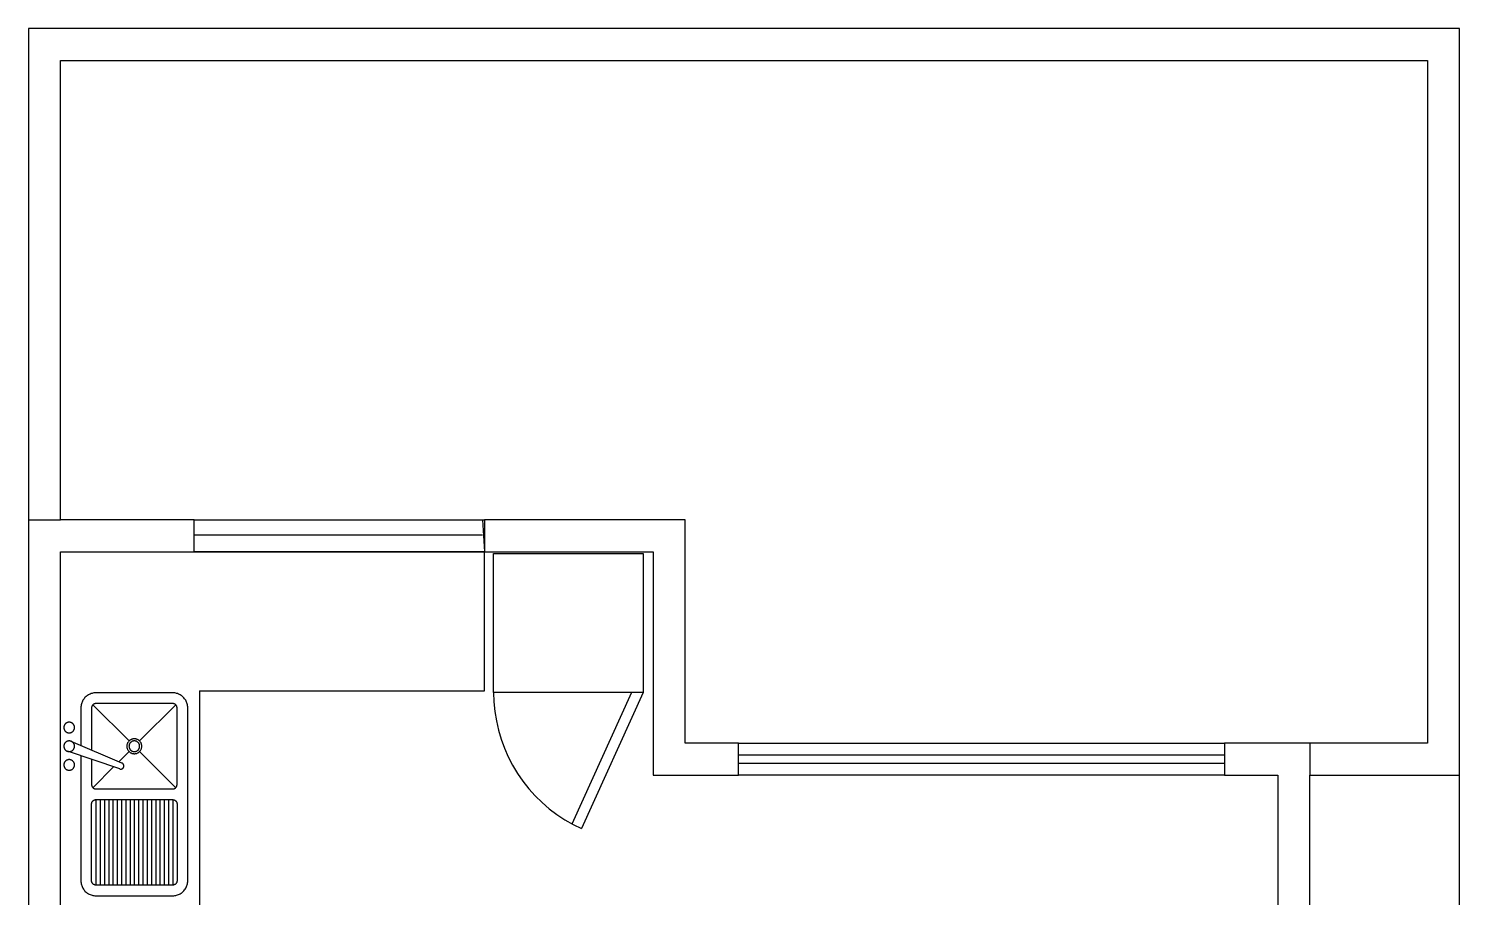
# Model space of a CAD drawing. Header units: metres. Extents: x -3.9 to 2.8, y -6.7 to 8.3.
# Drawn here: x -3.94 to 2.76, y 4.24 to 8.3 of the extents above; entities that cross this region are included whole.
import ezdxf

# ---------------------------------------------------------------- set-up
doc = ezdxf.new("R2010")
doc.units = ezdxf.units.M
doc.linetypes.add('DASHED', pattern=[19.05, 12.7, -6.35])
doc.layers.add('SectionCutEdges', color=7, linetype='Continuous')

msp = doc.modelspace()

# ---------------------------------------------------------------- linework, layer by layer
for p, q in [((2.7649, 4.8092), (2.7649, 8.3042)), ((-3.7851, 6.0042), (-3.7851, 8.1542)), ((-3.7851, 8.1542), (2.6149, 8.1542)), ((-3.9351, 6.0042), (-3.9351, -0.8718)), ((-3.1601, 6.0042), (-1.8101, 6.0042)), ((-1.8101, 6.0042), (-1.8001, 6.0042)), ((-1.8101, 6.0042), (-1.8001, 5.8542)), ((-3.1601, 5.9342), (-1.8101, 5.9342)), ((-3.7851, 5.8542), (-3.1601, 5.8542)), ((-3.7851, 5.8542), (-1.8001, 5.8542)), ((-1.8001, 5.8542), (-3.1601, 5.8542)), ((-1.8001, 5.2042), (-1.8001, 5.8542)), ((-1.8001, 5.8542), (-1.0101, 5.8542)), ((-1.7576, 5.1965), (-1.7576, 5.8465)), ((-1.7576, 5.8465), (-1.0576, 5.8465)), ((-1.0576, 5.8465), (-1.0576, 5.1965)), ((-1.0101, 5.8542), (-1.0101, 4.8092)), ((-3.6807, 5.1592), (-3.6829, 5.1551)), ((-3.6783, 5.1631), (-3.6807, 5.1592)), ((-3.6756, 5.1668), (-3.6783, 5.1631)), ((-3.6727, 5.1703), (-3.6756, 5.1668)), ((-3.6696, 5.1737), (-3.6727, 5.1703)), ((-3.6662, 5.1768), (-3.6696, 5.1737)), ((-3.6627, 5.1797), (-3.6662, 5.1768)), ((-3.659, 5.1824), (-3.6627, 5.1797)), ((-3.6551, 5.1848), (-3.659, 5.1824)), ((-3.651, 5.1869), (-3.6551, 5.1848)), ((-3.6469, 5.1888), (-3.651, 5.1869)), ((-3.6426, 5.1904), (-3.6469, 5.1888)), ((-3.6382, 5.1918), (-3.6426, 5.1904)), ((-3.6337, 5.1928), (-3.6382, 5.1918)), ((-3.6292, 5.1936), (-3.6337, 5.1928)), ((-3.6247, 5.194), (-3.6292, 5.1936)), ((-3.6201, 5.1942), (-3.6247, 5.194)), ((-3.2601, 5.1942), (-3.6201, 5.1942)), ((-3.2555, 5.194), (-3.2601, 5.1942)), ((-3.2509, 5.1936), (-3.2555, 5.194)), ((-3.2464, 5.1928), (-3.2509, 5.1936)), ((-3.242, 5.1918), (-3.2464, 5.1928)), ((-3.2376, 5.1904), (-3.242, 5.1918)), ((-3.2333, 5.1888), (-3.2376, 5.1904)), ((-3.2291, 5.1869), (-3.2333, 5.1888)), ((-3.2251, 5.1848), (-3.2291, 5.1869)), ((-3.2212, 5.1824), (-3.2251, 5.1848)), ((-3.2175, 5.1797), (-3.2212, 5.1824)), ((-3.2139, 5.1768), (-3.2175, 5.1797)), ((-3.2106, 5.1737), (-3.2139, 5.1768)), ((-3.2075, 5.1703), (-3.2106, 5.1737)), ((-3.2045, 5.1668), (-3.2075, 5.1703)), ((-3.2019, 5.1631), (-3.2045, 5.1668)), ((-3.1995, 5.1592), (-3.2019, 5.1631)), ((-3.1973, 5.1551), (-3.1995, 5.1592)), ((-3.1351, 5.2042), (-1.8001, 5.2042)), ((-3.1351, 5.2042), (-3.1351, 3.6542)), ((-1.0576, 5.1965), (-1.7576, 5.1965)), ((-1.7576, 5.1965), (-1.7562, 5.1519)), ((-1.1125, 5.1965), (-1.3912, 4.5791)), ((-1.0576, 5.1965), (-1.3456, 4.5585)), ((-3.6899, 5.1287), (-3.6901, 5.1242)), ((-3.6901, 5.1242), (-3.6901, 4.9499)), ((-3.6895, 5.1333), (-3.6899, 5.1287)), ((-3.6887, 5.1378), (-3.6895, 5.1333)), ((-3.6877, 5.1423), (-3.6887, 5.1378)), ((-3.6864, 5.1467), (-3.6877, 5.1423)), ((-3.6848, 5.151), (-3.6864, 5.1467)), ((-3.6829, 5.1551), (-3.6848, 5.151)), ((-3.64, 5.1255), (-3.6401, 5.1242)), ((-3.6401, 5.1242), (-3.6401, 4.9285)), ((-3.6399, 5.1268), (-3.64, 5.1255)), ((-3.6397, 5.1281), (-3.6399, 5.1268)), ((-3.6394, 5.1293), (-3.6397, 5.1281)), ((-3.639, 5.1306), (-3.6394, 5.1293)), ((-3.6386, 5.1318), (-3.639, 5.1306)), ((-3.638, 5.133), (-3.6386, 5.1318)), ((-3.6374, 5.1342), (-3.638, 5.133)), ((-3.6367, 5.1353), (-3.6374, 5.1342)), ((-3.6359, 5.1363), (-3.6367, 5.1353)), ((-3.6351, 5.1374), (-3.6359, 5.1363)), ((-3.6342, 5.1383), (-3.6351, 5.1374)), ((-3.6333, 5.1392), (-3.6342, 5.1383)), ((-3.6342, 5.1383), (-3.4648, 4.9689)), ((-3.6323, 5.14), (-3.6333, 5.1392)), ((-3.6312, 5.1408), (-3.6323, 5.14)), ((-3.6301, 5.1415), (-3.6312, 5.1408)), ((-3.6289, 5.1421), (-3.6301, 5.1415)), ((-3.6277, 5.1426), (-3.6289, 5.1421)), ((-3.6265, 5.1431), (-3.6277, 5.1426)), ((-3.6253, 5.1435), (-3.6265, 5.1431)), ((-3.624, 5.1438), (-3.6253, 5.1435)), ((-3.6227, 5.144), (-3.624, 5.1438)), ((-3.6214, 5.1441), (-3.6227, 5.144)), ((-3.6201, 5.1442), (-3.6214, 5.1441)), ((-3.2601, 5.1442), (-3.6201, 5.1442)), ((-3.2459, 5.1383), (-3.4153, 4.9689)), ((-3.2588, 5.1441), (-3.2601, 5.1442)), ((-3.2575, 5.144), (-3.2588, 5.1441)), ((-3.2562, 5.1438), (-3.2575, 5.144)), ((-3.2549, 5.1435), (-3.2562, 5.1438)), ((-3.2537, 5.1431), (-3.2549, 5.1435)), ((-3.2524, 5.1426), (-3.2537, 5.1431)), ((-3.2512, 5.1421), (-3.2524, 5.1426)), ((-3.2501, 5.1415), (-3.2512, 5.1421)), ((-3.249, 5.1408), (-3.2501, 5.1415)), ((-3.2479, 5.14), (-3.249, 5.1408)), ((-3.2469, 5.1392), (-3.2479, 5.14)), ((-3.2459, 5.1383), (-3.2469, 5.1392)), ((-3.245, 5.1374), (-3.2459, 5.1383)), ((-3.2442, 5.1363), (-3.245, 5.1374)), ((-3.2435, 5.1353), (-3.2442, 5.1363)), ((-3.2428, 5.1342), (-3.2435, 5.1353)), ((-3.2421, 5.133), (-3.2428, 5.1342)), ((-3.2416, 5.1318), (-3.2421, 5.133)), ((-3.2411, 5.1306), (-3.2416, 5.1318)), ((-3.2408, 5.1293), (-3.2411, 5.1306)), ((-3.2405, 5.1281), (-3.2408, 5.1293)), ((-3.2403, 5.1268), (-3.2405, 5.1281)), ((-3.2401, 5.1255), (-3.2403, 5.1268)), ((-3.2401, 5.1242), (-3.2401, 5.1255)), ((-3.2401, 4.7642), (-3.2401, 5.1242)), ((-3.1954, 5.151), (-3.1973, 5.1551)), ((-3.1938, 5.1467), (-3.1954, 5.151)), ((-3.1925, 5.1423), (-3.1938, 5.1467)), ((-3.1914, 5.1378), (-3.1925, 5.1423)), ((-3.1907, 5.1333), (-3.1914, 5.1378)), ((-3.1902, 5.1287), (-3.1907, 5.1333)), ((-3.1901, 5.1242), (-3.1902, 5.1287)), ((-3.1901, 4.3142), (-3.1901, 5.1242)), ((-1.7562, 5.1519), (-1.7519, 5.1075)), ((-1.7519, 5.1075), (-1.7448, 5.0635)), ((-3.77, 5.0333), (-3.7701, 5.0317)), ((-3.7701, 5.0317), (-3.77, 5.03)), ((-3.7699, 5.0349), (-3.77, 5.0333)), ((-3.77, 5.03), (-3.7699, 5.0284)), ((-3.7696, 5.0365), (-3.7699, 5.0349)), ((-3.7699, 5.0284), (-3.7696, 5.0268)), ((-3.7692, 5.0381), (-3.7696, 5.0365)), ((-3.7696, 5.0268), (-3.7692, 5.0252)), ((-3.7688, 5.0397), (-3.7692, 5.0381)), ((-3.7692, 5.0252), (-3.7688, 5.0236)), ((-3.7682, 5.0412), (-3.7688, 5.0397)), ((-3.7675, 5.0427), (-3.7682, 5.0412)), ((-3.7667, 5.0442), (-3.7675, 5.0427)), ((-3.7659, 5.0456), (-3.7667, 5.0442)), ((-3.7649, 5.0469), (-3.7659, 5.0456)), ((-3.7639, 5.0481), (-3.7649, 5.0469)), ((-3.7628, 5.0493), (-3.7639, 5.0481)), ((-3.7616, 5.0505), (-3.7628, 5.0493)), ((-3.7603, 5.0515), (-3.7616, 5.0505)), ((-3.759, 5.0525), (-3.7603, 5.0515)), ((-3.7576, 5.0533), (-3.759, 5.0525)), ((-3.7561, 5.0541), (-3.7576, 5.0533)), ((-3.7546, 5.0548), (-3.7561, 5.0541)), ((-3.7531, 5.0553), (-3.7546, 5.0548)), ((-3.7516, 5.0558), (-3.7531, 5.0553)), ((-3.75, 5.0562), (-3.7516, 5.0558)), ((-3.7483, 5.0564), (-3.75, 5.0562)), ((-3.7467, 5.0566), (-3.7483, 5.0564)), ((-3.7451, 5.0567), (-3.7467, 5.0566)), ((-3.7434, 5.0566), (-3.7451, 5.0567)), ((-3.7418, 5.0564), (-3.7434, 5.0566)), ((-3.7402, 5.0562), (-3.7418, 5.0564)), ((-3.7386, 5.0558), (-3.7402, 5.0562)), ((-3.737, 5.0553), (-3.7386, 5.0558)), ((-3.7355, 5.0548), (-3.737, 5.0553)), ((-3.734, 5.0541), (-3.7355, 5.0548)), ((-3.7326, 5.0533), (-3.734, 5.0541)), ((-3.7312, 5.0525), (-3.7326, 5.0533)), ((-3.7299, 5.0515), (-3.7312, 5.0525)), ((-3.7286, 5.0505), (-3.7299, 5.0515)), ((-3.7274, 5.0493), (-3.7286, 5.0505)), ((-3.7263, 5.0481), (-3.7274, 5.0493)), ((-3.7252, 5.0469), (-3.7263, 5.0481)), ((-3.7243, 5.0456), (-3.7252, 5.0469)), ((-3.7234, 5.0442), (-3.7243, 5.0456)), ((-3.7227, 5.0427), (-3.7234, 5.0442)), ((-3.722, 5.0412), (-3.7227, 5.0427)), ((-3.7214, 5.0397), (-3.722, 5.0412)), ((-3.7209, 5.0381), (-3.7214, 5.0397)), ((-3.7214, 5.0236), (-3.7209, 5.0252)), ((-3.7206, 5.0365), (-3.7209, 5.0381)), ((-3.7209, 5.0252), (-3.7206, 5.0268)), ((-3.7203, 5.0349), (-3.7206, 5.0365)), ((-3.7206, 5.0268), (-3.7203, 5.0284)), ((-3.7201, 5.0333), (-3.7203, 5.0349)), ((-3.7203, 5.0284), (-3.7201, 5.03)), ((-3.7201, 5.0317), (-3.7201, 5.0333)), ((-3.7201, 5.03), (-3.7201, 5.0317)), ((-1.7448, 5.0635), (-1.735, 5.02)), ((-3.7688, 5.0236), (-3.7682, 5.0221)), ((-3.7682, 5.0221), (-3.7675, 5.0206)), ((-3.7675, 5.0206), (-3.7667, 5.0192)), ((-3.7667, 5.0192), (-3.7659, 5.0178)), ((-3.7659, 4.9581), (-3.7667, 4.9567)), ((-3.7659, 5.0178), (-3.7649, 5.0164)), ((-3.7649, 4.9594), (-3.7659, 4.9581)), ((-3.7649, 5.0164), (-3.7639, 5.0152)), ((-3.7639, 4.9606), (-3.7649, 4.9594)), ((-3.7639, 5.0152), (-3.7628, 5.014)), ((-3.7628, 4.9618), (-3.7639, 4.9606)), ((-3.7628, 5.014), (-3.7616, 5.0129)), ((-3.7616, 4.963), (-3.7628, 4.9618)), ((-3.7616, 5.0129), (-3.7603, 5.0118)), ((-3.7603, 4.964), (-3.7616, 4.963)), ((-3.7603, 5.0118), (-3.759, 5.0109)), ((-3.759, 4.965), (-3.7603, 4.964)), ((-3.759, 5.0109), (-3.7576, 5.01)), ((-3.7576, 4.9658), (-3.759, 4.965)), ((-3.7576, 5.01), (-3.7561, 5.0092)), ((-3.7561, 4.9666), (-3.7576, 4.9658)), ((-3.7561, 5.0092), (-3.7546, 5.0086)), ((-3.7546, 4.9673), (-3.7561, 4.9666)), ((-3.7546, 5.0086), (-3.7531, 5.008)), ((-3.7531, 4.9678), (-3.7546, 4.9673)), ((-3.7531, 5.008), (-3.7516, 5.0075)), ((-3.7516, 4.9683), (-3.7531, 4.9678)), ((-3.7516, 5.0075), (-3.75, 5.0071)), ((-3.75, 4.9687), (-3.7516, 4.9683)), ((-3.75, 5.0071), (-3.7483, 5.0069)), ((-3.7483, 4.9689), (-3.75, 4.9687)), ((-3.7483, 5.0069), (-3.7467, 5.0067)), ((-3.7467, 4.9691), (-3.7483, 4.9689)), ((-3.7467, 5.0067), (-3.7451, 5.0067)), ((-3.7451, 4.9692), (-3.7467, 4.9691)), ((-3.7451, 5.0067), (-3.7434, 5.0067)), ((-3.7434, 4.9691), (-3.7451, 4.9692)), ((-3.7434, 5.0067), (-3.7418, 5.0069)), ((-3.7418, 4.9689), (-3.7434, 4.9691)), ((-3.7418, 5.0069), (-3.7402, 5.0071)), ((-3.7402, 4.9687), (-3.7418, 4.9689)), ((-3.7402, 5.0071), (-3.7386, 5.0075)), ((-3.7386, 4.9683), (-3.7402, 4.9687)), ((-3.7386, 5.0075), (-3.737, 5.008)), ((-3.737, 4.9678), (-3.7386, 4.9683)), ((-3.737, 5.008), (-3.7355, 5.0086)), ((-3.7355, 4.9673), (-3.737, 4.9678)), ((-3.7355, 5.0086), (-3.734, 5.0092)), ((-3.734, 4.9666), (-3.7355, 4.9673)), ((-3.4978, 4.8653), (-3.7352, 4.9671)), ((-3.734, 5.0092), (-3.7326, 5.01)), ((-3.7326, 4.9658), (-3.734, 4.9666)), ((-3.7326, 5.01), (-3.7312, 5.0109)), ((-3.7312, 4.965), (-3.7326, 4.9658)), ((-3.7312, 5.0109), (-3.7299, 5.0118)), ((-3.7299, 4.964), (-3.7312, 4.965)), ((-3.7299, 5.0118), (-3.7286, 5.0129)), ((-3.7286, 4.963), (-3.7299, 4.964)), ((-3.7286, 5.0129), (-3.7274, 5.014)), ((-3.7274, 4.9618), (-3.7286, 4.963)), ((-3.7274, 5.014), (-3.7263, 5.0152)), ((-3.7263, 4.9606), (-3.7274, 4.9618)), ((-3.7263, 5.0152), (-3.7252, 5.0164)), ((-3.7252, 4.9594), (-3.7263, 4.9606)), ((-3.7252, 5.0164), (-3.7243, 5.0178)), ((-3.7243, 4.9581), (-3.7252, 4.9594)), ((-3.7243, 5.0178), (-3.7234, 5.0192)), ((-3.7234, 4.9567), (-3.7243, 4.9581)), ((-3.7234, 5.0192), (-3.7227, 5.0206)), ((-3.7227, 5.0206), (-3.722, 5.0221)), ((-3.722, 5.0221), (-3.7214, 5.0236)), ((-3.4715, 4.9596), (-3.4724, 4.9576)), ((-3.4704, 4.9617), (-3.4715, 4.9596)), ((-3.4692, 4.9636), (-3.4704, 4.9617)), ((-3.4678, 4.9655), (-3.4692, 4.9636)), ((-3.4664, 4.9672), (-3.4678, 4.9655)), ((-3.4648, 4.9689), (-3.4664, 4.9672)), ((-3.4632, 4.9705), (-3.4648, 4.9689)), ((-3.4614, 4.9719), (-3.4632, 4.9705)), ((-3.4609, 4.9581), (-3.4617, 4.9567)), ((-3.4595, 4.9733), (-3.4614, 4.9719)), ((-3.4599, 4.9594), (-3.4609, 4.9581)), ((-3.4589, 4.9606), (-3.4599, 4.9594)), ((-3.4576, 4.9745), (-3.4595, 4.9733)), ((-3.4578, 4.9618), (-3.4589, 4.9606)), ((-3.4566, 4.963), (-3.4578, 4.9618)), ((-3.4556, 4.9756), (-3.4576, 4.9745)), ((-3.4553, 4.964), (-3.4566, 4.963)), ((-3.4535, 4.9765), (-3.4556, 4.9756)), ((-3.454, 4.965), (-3.4553, 4.964)), ((-3.4526, 4.9658), (-3.454, 4.965)), ((-3.4513, 4.9773), (-3.4535, 4.9765)), ((-3.4511, 4.9666), (-3.4526, 4.9658)), ((-3.4491, 4.978), (-3.4513, 4.9773)), ((-3.4496, 4.9673), (-3.4511, 4.9666)), ((-3.4481, 4.9678), (-3.4496, 4.9673)), ((-3.4469, 4.9785), (-3.4491, 4.978)), ((-3.4466, 4.9683), (-3.4481, 4.9678)), ((-3.4447, 4.9789), (-3.4469, 4.9785)), ((-3.445, 4.9687), (-3.4466, 4.9683)), ((-3.4433, 4.9689), (-3.445, 4.9687)), ((-3.4424, 4.9791), (-3.4447, 4.9789)), ((-3.4417, 4.9691), (-3.4433, 4.9689)), ((-3.4401, 4.9792), (-3.4424, 4.9791)), ((-3.4401, 4.9692), (-3.4417, 4.9691)), ((-3.4378, 4.9791), (-3.4401, 4.9792)), ((-3.4384, 4.9691), (-3.4401, 4.9692)), ((-3.4368, 4.9689), (-3.4384, 4.9691)), ((-3.4355, 4.9789), (-3.4378, 4.9791)), ((-3.4352, 4.9687), (-3.4368, 4.9689)), ((-3.4333, 4.9785), (-3.4355, 4.9789)), ((-3.4336, 4.9683), (-3.4352, 4.9687)), ((-3.432, 4.9678), (-3.4336, 4.9683)), ((-3.431, 4.978), (-3.4333, 4.9785)), ((-3.4305, 4.9673), (-3.432, 4.9678)), ((-3.4288, 4.9773), (-3.431, 4.978)), ((-3.429, 4.9666), (-3.4305, 4.9673)), ((-3.4276, 4.9658), (-3.429, 4.9666)), ((-3.4267, 4.9765), (-3.4288, 4.9773)), ((-3.4262, 4.965), (-3.4276, 4.9658)), ((-3.4246, 4.9756), (-3.4267, 4.9765)), ((-3.4249, 4.964), (-3.4262, 4.965)), ((-3.4236, 4.963), (-3.4249, 4.964)), ((-3.4226, 4.9745), (-3.4246, 4.9756)), ((-3.4224, 4.9618), (-3.4236, 4.963)), ((-3.4206, 4.9733), (-3.4226, 4.9745)), ((-3.4213, 4.9606), (-3.4224, 4.9618)), ((-3.4202, 4.9594), (-3.4213, 4.9606)), ((-3.4188, 4.9719), (-3.4206, 4.9733)), ((-3.4193, 4.9581), (-3.4202, 4.9594)), ((-3.4184, 4.9567), (-3.4193, 4.9581)), ((-3.417, 4.9705), (-3.4188, 4.9719)), ((-3.4153, 4.9689), (-3.417, 4.9705)), ((-3.4138, 4.9672), (-3.4153, 4.9689)), ((-3.4123, 4.9655), (-3.4138, 4.9672)), ((-3.411, 4.9636), (-3.4123, 4.9655)), ((-3.4098, 4.9617), (-3.411, 4.9636)), ((-3.4087, 4.9596), (-3.4098, 4.9617)), ((-3.4077, 4.9576), (-3.4087, 4.9596)), ((-1.735, 5.02), (-1.7224, 4.9772)), ((-1.7224, 4.9772), (-1.7071, 4.9354)), ((-0.6101, 4.9592), (1.6649, 4.9592)), ((1.6649, 4.9592), (1.6649, 4.8092)), ((2.6149, 4.9592), (2.0649, 4.9592)), ((-3.77, 4.9458), (-3.7701, 4.9442)), ((-3.7701, 4.9442), (-3.77, 4.9425)), ((-3.7699, 4.9474), (-3.77, 4.9458)), ((-3.77, 4.9425), (-3.7699, 4.9409)), ((-3.7696, 4.949), (-3.7699, 4.9474)), ((-3.7699, 4.9409), (-3.7696, 4.9393)), ((-3.7692, 4.9506), (-3.7696, 4.949)), ((-3.7696, 4.9393), (-3.7692, 4.9377)), ((-3.7688, 4.9522), (-3.7692, 4.9506)), ((-3.7692, 4.9377), (-3.7688, 4.9361)), ((-3.7682, 4.9537), (-3.7688, 4.9522)), ((-3.7688, 4.9361), (-3.7682, 4.9346)), ((-3.7675, 4.9552), (-3.7682, 4.9537)), ((-3.7682, 4.9346), (-3.7675, 4.9331)), ((-3.7667, 4.9567), (-3.7675, 4.9552)), ((-3.7675, 4.9331), (-3.7667, 4.9317)), ((-3.7667, 4.9317), (-3.7659, 4.9303)), ((-3.7659, 4.9303), (-3.7649, 4.9289)), ((-3.7649, 4.9289), (-3.7639, 4.9277)), ((-3.7639, 4.9277), (-3.7628, 4.9265)), ((-3.7628, 4.9265), (-3.7616, 4.9254)), ((-3.7616, 4.9254), (-3.7603, 4.9243)), ((-3.7603, 4.9243), (-3.759, 4.9234)), ((-3.759, 4.9234), (-3.7576, 4.9225)), ((-3.7576, 4.9225), (-3.7561, 4.9217)), ((-3.7561, 4.9217), (-3.7546, 4.9211)), ((-3.7546, 4.9211), (-3.7531, 4.9205)), ((-3.5083, 4.8379), (-3.7531, 4.9205)), ((-3.7531, 4.9205), (-3.7516, 4.92)), ((-3.7516, 4.92), (-3.75, 4.9196)), ((-3.75, 4.9196), (-3.7483, 4.9194)), ((-3.7483, 4.9194), (-3.7467, 4.9192)), ((-3.7467, 4.9192), (-3.7451, 4.9192)), ((-3.7451, 4.9192), (-3.7434, 4.9192)), ((-3.7434, 4.9192), (-3.7418, 4.9194)), ((-3.7418, 4.9194), (-3.7402, 4.9196)), ((-3.7402, 4.9196), (-3.7386, 4.92)), ((-3.7386, 4.92), (-3.737, 4.9205)), ((-3.737, 4.9205), (-3.7355, 4.9211)), ((-3.7355, 4.9211), (-3.734, 4.9217)), ((-3.734, 4.9217), (-3.7326, 4.9225)), ((-3.7326, 4.9225), (-3.7312, 4.9234)), ((-3.7312, 4.9234), (-3.7299, 4.9243)), ((-3.7299, 4.9243), (-3.7286, 4.9254)), ((-3.7286, 4.9254), (-3.7274, 4.9265)), ((-3.7274, 4.9265), (-3.7263, 4.9277)), ((-3.7263, 4.9277), (-3.7252, 4.9289)), ((-3.7252, 4.9289), (-3.7243, 4.9303)), ((-3.7243, 4.9303), (-3.7234, 4.9317)), ((-3.7227, 4.9552), (-3.7234, 4.9567)), ((-3.7234, 4.9317), (-3.7227, 4.9331)), ((-3.722, 4.9537), (-3.7227, 4.9552)), ((-3.7227, 4.9331), (-3.722, 4.9346)), ((-3.7214, 4.9522), (-3.722, 4.9537)), ((-3.722, 4.9346), (-3.7214, 4.9361)), ((-3.7209, 4.9506), (-3.7214, 4.9522)), ((-3.7214, 4.9361), (-3.7209, 4.9377)), ((-3.7206, 4.949), (-3.7209, 4.9506)), ((-3.7209, 4.9377), (-3.7206, 4.9393)), ((-3.7203, 4.9474), (-3.7206, 4.949)), ((-3.7206, 4.9393), (-3.7203, 4.9409)), ((-3.7201, 4.9458), (-3.7203, 4.9474)), ((-3.7203, 4.9409), (-3.7201, 4.9425)), ((-3.7201, 4.9442), (-3.7201, 4.9458)), ((-3.7201, 4.9425), (-3.7201, 4.9442)), ((-3.6901, 4.9009), (-3.6901, 4.3142)), ((-3.4648, 4.9194), (-3.5111, 4.8731)), ((-3.475, 4.9465), (-3.4751, 4.9442)), ((-3.4751, 4.9442), (-3.475, 4.9419)), ((-3.4748, 4.9487), (-3.475, 4.9465)), ((-3.475, 4.9419), (-3.4748, 4.9396)), ((-3.4744, 4.951), (-3.4748, 4.9487)), ((-3.4748, 4.9396), (-3.4744, 4.9373)), ((-3.4739, 4.9532), (-3.4744, 4.951)), ((-3.4744, 4.9373), (-3.4739, 4.9351)), ((-3.4732, 4.9554), (-3.4739, 4.9532)), ((-3.4739, 4.9351), (-3.4732, 4.9329)), ((-3.4724, 4.9576), (-3.4732, 4.9554)), ((-3.4732, 4.9329), (-3.4724, 4.9308)), ((-3.4724, 4.9308), (-3.4715, 4.9287)), ((-3.4715, 4.9287), (-3.4704, 4.9267)), ((-3.4704, 4.9267), (-3.4692, 4.9247)), ((-3.4692, 4.9247), (-3.4678, 4.9229)), ((-3.4678, 4.9229), (-3.4664, 4.9211)), ((-3.4664, 4.9211), (-3.4648, 4.9194)), ((-3.465, 4.9458), (-3.4651, 4.9442)), ((-3.4651, 4.9442), (-3.465, 4.9425)), ((-3.4649, 4.9474), (-3.465, 4.9458)), ((-3.465, 4.9425), (-3.4649, 4.9409)), ((-3.4646, 4.949), (-3.4649, 4.9474)), ((-3.4649, 4.9409), (-3.4646, 4.9393)), ((-3.4648, 4.9194), (-3.4632, 4.9178)), ((-3.4642, 4.9506), (-3.4646, 4.949)), ((-3.4646, 4.9393), (-3.4642, 4.9377)), ((-3.4638, 4.9522), (-3.4642, 4.9506)), ((-3.4642, 4.9377), (-3.4638, 4.9361)), ((-3.4632, 4.9537), (-3.4638, 4.9522)), ((-3.4638, 4.9361), (-3.4632, 4.9346)), ((-3.4625, 4.9552), (-3.4632, 4.9537)), ((-3.4632, 4.9346), (-3.4625, 4.9331)), ((-3.4632, 4.9178), (-3.4614, 4.9164)), ((-3.4617, 4.9567), (-3.4625, 4.9552)), ((-3.4625, 4.9331), (-3.4617, 4.9317)), ((-3.4617, 4.9317), (-3.4609, 4.9303)), ((-3.4614, 4.9164), (-3.4595, 4.9151)), ((-3.4609, 4.9303), (-3.4599, 4.9289)), ((-3.4599, 4.9289), (-3.4589, 4.9277)), ((-3.4595, 4.9151), (-3.4576, 4.9139)), ((-3.4589, 4.9277), (-3.4578, 4.9265)), ((-3.4578, 4.9265), (-3.4566, 4.9254)), ((-3.4576, 4.9139), (-3.4556, 4.9128)), ((-3.4566, 4.9254), (-3.4553, 4.9243)), ((-3.4556, 4.9128), (-3.4535, 4.9118)), ((-3.4553, 4.9243), (-3.454, 4.9234)), ((-3.454, 4.9234), (-3.4526, 4.9225)), ((-3.4535, 4.9118), (-3.4513, 4.911)), ((-3.4526, 4.9225), (-3.4511, 4.9217)), ((-3.4513, 4.911), (-3.4491, 4.9104)), ((-3.4511, 4.9217), (-3.4496, 4.9211)), ((-3.4496, 4.9211), (-3.4481, 4.9205)), ((-3.4491, 4.9104), (-3.4469, 4.9098)), ((-3.4481, 4.9205), (-3.4466, 4.92)), ((-3.4469, 4.9098), (-3.4447, 4.9095)), ((-3.4466, 4.92), (-3.445, 4.9196)), ((-3.445, 4.9196), (-3.4433, 4.9194)), ((-3.4447, 4.9095), (-3.4424, 4.9092)), ((-3.4433, 4.9194), (-3.4417, 4.9192)), ((-3.4424, 4.9092), (-3.4401, 4.9092)), ((-3.4417, 4.9192), (-3.4401, 4.9192)), ((-3.4401, 4.9192), (-3.4384, 4.9192)), ((-3.4401, 4.9092), (-3.4378, 4.9092)), ((-3.4384, 4.9192), (-3.4368, 4.9194)), ((-3.4378, 4.9092), (-3.4355, 4.9095)), ((-3.4368, 4.9194), (-3.4352, 4.9196)), ((-3.4355, 4.9095), (-3.4333, 4.9098)), ((-3.4352, 4.9196), (-3.4336, 4.92)), ((-3.4336, 4.92), (-3.432, 4.9205)), ((-3.4333, 4.9098), (-3.431, 4.9104)), ((-3.432, 4.9205), (-3.4305, 4.9211)), ((-3.431, 4.9104), (-3.4288, 4.911)), ((-3.4305, 4.9211), (-3.429, 4.9217)), ((-3.429, 4.9217), (-3.4276, 4.9225)), ((-3.4288, 4.911), (-3.4267, 4.9118)), ((-3.4276, 4.9225), (-3.4262, 4.9234)), ((-3.4267, 4.9118), (-3.4246, 4.9128)), ((-3.4262, 4.9234), (-3.4249, 4.9243)), ((-3.4249, 4.9243), (-3.4236, 4.9254)), ((-3.4246, 4.9128), (-3.4226, 4.9139)), ((-3.4236, 4.9254), (-3.4224, 4.9265)), ((-3.4226, 4.9139), (-3.4206, 4.9151)), ((-3.4224, 4.9265), (-3.4213, 4.9277)), ((-3.4213, 4.9277), (-3.4202, 4.9289)), ((-3.4206, 4.9151), (-3.4188, 4.9164)), ((-3.4202, 4.9289), (-3.4193, 4.9303)), ((-3.4193, 4.9303), (-3.4184, 4.9317)), ((-3.4188, 4.9164), (-3.417, 4.9178)), ((-3.4177, 4.9552), (-3.4184, 4.9567)), ((-3.4184, 4.9317), (-3.4177, 4.9331)), ((-3.417, 4.9537), (-3.4177, 4.9552)), ((-3.4177, 4.9331), (-3.417, 4.9346)), ((-3.4164, 4.9522), (-3.417, 4.9537)), ((-3.417, 4.9346), (-3.4164, 4.9361)), ((-3.417, 4.9178), (-3.4153, 4.9194)), ((-3.4159, 4.9506), (-3.4164, 4.9522)), ((-3.4164, 4.9361), (-3.4159, 4.9377)), ((-3.4156, 4.949), (-3.4159, 4.9506)), ((-3.4159, 4.9377), (-3.4156, 4.9393)), ((-3.4153, 4.9474), (-3.4156, 4.949)), ((-3.4156, 4.9393), (-3.4153, 4.9409)), ((-3.4151, 4.9458), (-3.4153, 4.9474)), ((-3.4153, 4.9409), (-3.4151, 4.9425)), ((-3.4153, 4.9194), (-3.4138, 4.9211)), ((-3.4153, 4.9194), (-3.2459, 4.75)), ((-3.4151, 4.9442), (-3.4151, 4.9458)), ((-3.4151, 4.9425), (-3.4151, 4.9442)), ((-3.4138, 4.9211), (-3.4123, 4.9229)), ((-3.4123, 4.9229), (-3.411, 4.9247)), ((-3.411, 4.9247), (-3.4098, 4.9267)), ((-3.4098, 4.9267), (-3.4087, 4.9287)), ((-3.4087, 4.9287), (-3.4077, 4.9308)), ((-3.4069, 4.9554), (-3.4077, 4.9576)), ((-3.4077, 4.9308), (-3.4069, 4.9329)), ((-3.4063, 4.9532), (-3.4069, 4.9554)), ((-3.4069, 4.9329), (-3.4063, 4.9351)), ((-3.4058, 4.951), (-3.4063, 4.9532)), ((-3.4063, 4.9351), (-3.4058, 4.9373)), ((-3.4054, 4.9487), (-3.4058, 4.951)), ((-3.4058, 4.9373), (-3.4054, 4.9396)), ((-3.4052, 4.9465), (-3.4054, 4.9487)), ((-3.4054, 4.9396), (-3.4052, 4.9419)), ((-3.4051, 4.9442), (-3.4052, 4.9465)), ((-3.4052, 4.9419), (-3.4051, 4.9442)), ((-1.7071, 4.9354), (-1.6891, 4.8946)), ((-1.6891, 4.8946), (-1.6686, 4.855)), ((-0.6101, 4.9042), (1.6649, 4.9042)), ((-3.77, 4.8583), (-3.7701, 4.8567)), ((-3.7701, 4.8567), (-3.77, 4.855)), ((-3.7699, 4.8599), (-3.77, 4.8583)), ((-3.77, 4.855), (-3.7699, 4.8534)), ((-3.7696, 4.8615), (-3.7699, 4.8599)), ((-3.7699, 4.8534), (-3.7696, 4.8518)), ((-3.7692, 4.8631), (-3.7696, 4.8615)), ((-3.7696, 4.8518), (-3.7692, 4.8502)), ((-3.7688, 4.8647), (-3.7692, 4.8631)), ((-3.7692, 4.8502), (-3.7688, 4.8486)), ((-3.7682, 4.8662), (-3.7688, 4.8647)), ((-3.7688, 4.8486), (-3.7682, 4.8471)), ((-3.7675, 4.8677), (-3.7682, 4.8662)), ((-3.7682, 4.8471), (-3.7675, 4.8456)), ((-3.7667, 4.8692), (-3.7675, 4.8677)), ((-3.7675, 4.8456), (-3.7667, 4.8442)), ((-3.7659, 4.8706), (-3.7667, 4.8692)), ((-3.7667, 4.8442), (-3.7659, 4.8428)), ((-3.7649, 4.8719), (-3.7659, 4.8706)), ((-3.7659, 4.8428), (-3.7649, 4.8414)), ((-3.7639, 4.8731), (-3.7649, 4.8719)), ((-3.7649, 4.8414), (-3.7639, 4.8402)), ((-3.7628, 4.8743), (-3.7639, 4.8731)), ((-3.7639, 4.8402), (-3.7628, 4.839)), ((-3.7616, 4.8755), (-3.7628, 4.8743)), ((-3.7628, 4.839), (-3.7616, 4.8379)), ((-3.7603, 4.8765), (-3.7616, 4.8755)), ((-3.7616, 4.8379), (-3.7603, 4.8368)), ((-3.759, 4.8775), (-3.7603, 4.8765)), ((-3.7603, 4.8368), (-3.759, 4.8359)), ((-3.7576, 4.8783), (-3.759, 4.8775)), ((-3.759, 4.8359), (-3.7576, 4.835)), ((-3.7561, 4.8791), (-3.7576, 4.8783)), ((-3.7576, 4.835), (-3.7561, 4.8342)), ((-3.7546, 4.8798), (-3.7561, 4.8791)), ((-3.7561, 4.8342), (-3.7546, 4.8336)), ((-3.7531, 4.8803), (-3.7546, 4.8798)), ((-3.7546, 4.8336), (-3.7531, 4.833)), ((-3.7516, 4.8808), (-3.7531, 4.8803)), ((-3.7531, 4.833), (-3.7516, 4.8325)), ((-3.75, 4.8812), (-3.7516, 4.8808)), ((-3.7516, 4.8325), (-3.75, 4.8321)), ((-3.7483, 4.8814), (-3.75, 4.8812)), ((-3.75, 4.8321), (-3.7483, 4.8319)), ((-3.7467, 4.8816), (-3.7483, 4.8814)), ((-3.7483, 4.8319), (-3.7467, 4.8317)), ((-3.7451, 4.8817), (-3.7467, 4.8816)), ((-3.7467, 4.8317), (-3.7451, 4.8317)), ((-3.7434, 4.8816), (-3.7451, 4.8817)), ((-3.7451, 4.8317), (-3.7434, 4.8317)), ((-3.7418, 4.8814), (-3.7434, 4.8816)), ((-3.7434, 4.8317), (-3.7418, 4.8319)), ((-3.7402, 4.8812), (-3.7418, 4.8814)), ((-3.7418, 4.8319), (-3.7402, 4.8321)), ((-3.7386, 4.8808), (-3.7402, 4.8812)), ((-3.7402, 4.8321), (-3.7386, 4.8325)), ((-3.737, 4.8803), (-3.7386, 4.8808)), ((-3.7386, 4.8325), (-3.737, 4.833)), ((-3.7355, 4.8798), (-3.737, 4.8803)), ((-3.737, 4.833), (-3.7355, 4.8336)), ((-3.734, 4.8791), (-3.7355, 4.8798)), ((-3.7355, 4.8336), (-3.734, 4.8342)), ((-3.7326, 4.8783), (-3.734, 4.8791)), ((-3.734, 4.8342), (-3.7326, 4.835)), ((-3.7312, 4.8775), (-3.7326, 4.8783)), ((-3.7326, 4.835), (-3.7312, 4.8359)), ((-3.7299, 4.8765), (-3.7312, 4.8775)), ((-3.7312, 4.8359), (-3.7299, 4.8368)), ((-3.7286, 4.8755), (-3.7299, 4.8765)), ((-3.7299, 4.8368), (-3.7286, 4.8379)), ((-3.7274, 4.8743), (-3.7286, 4.8755)), ((-3.7286, 4.8379), (-3.7274, 4.839)), ((-3.7263, 4.8731), (-3.7274, 4.8743)), ((-3.7274, 4.839), (-3.7263, 4.8402)), ((-3.7252, 4.8719), (-3.7263, 4.8731)), ((-3.7263, 4.8402), (-3.7252, 4.8414)), ((-3.7243, 4.8706), (-3.7252, 4.8719)), ((-3.7252, 4.8414), (-3.7243, 4.8428)), ((-3.7234, 4.8692), (-3.7243, 4.8706)), ((-3.7243, 4.8428), (-3.7234, 4.8442)), ((-3.7227, 4.8677), (-3.7234, 4.8692)), ((-3.7234, 4.8442), (-3.7227, 4.8456)), ((-3.722, 4.8662), (-3.7227, 4.8677)), ((-3.7227, 4.8456), (-3.722, 4.8471)), ((-3.7214, 4.8647), (-3.722, 4.8662)), ((-3.722, 4.8471), (-3.7214, 4.8486)), ((-3.7209, 4.8631), (-3.7214, 4.8647)), ((-3.7214, 4.8486), (-3.7209, 4.8502)), ((-3.7206, 4.8615), (-3.7209, 4.8631)), ((-3.7209, 4.8502), (-3.7206, 4.8518)), ((-3.7203, 4.8599), (-3.7206, 4.8615)), ((-3.7206, 4.8518), (-3.7203, 4.8534)), ((-3.7201, 4.8583), (-3.7203, 4.8599)), ((-3.7203, 4.8534), (-3.7201, 4.855)), ((-3.7201, 4.8567), (-3.7201, 4.8583)), ((-3.7201, 4.855), (-3.7201, 4.8567)), ((-3.6401, 4.884), (-3.6401, 4.7642)), ((-3.5355, 4.8488), (-3.6342, 4.75)), ((-3.5083, 4.8379), (-3.5074, 4.8376)), ((-3.5074, 4.8376), (-3.5064, 4.8374)), ((-3.5064, 4.8374), (-3.5055, 4.8373)), ((-3.5055, 4.8373), (-3.5046, 4.8372)), ((-3.5046, 4.8372), (-3.5036, 4.8371)), ((-3.5036, 4.8371), (-3.5026, 4.8372)), ((-3.5026, 4.8372), (-3.5017, 4.8373)), ((-3.5017, 4.8373), (-3.5008, 4.8374)), ((-3.5008, 4.8374), (-3.4998, 4.8376)), ((-3.4998, 4.8376), (-3.4989, 4.8379)), ((-3.4989, 4.8379), (-3.498, 4.8382)), ((-3.498, 4.8382), (-3.4971, 4.8386)), ((-3.497, 4.8649), (-3.4978, 4.8653)), ((-3.4971, 4.8386), (-3.4963, 4.8391)), ((-3.4961, 4.8644), (-3.497, 4.8649)), ((-3.4963, 4.8391), (-3.4955, 4.8396)), ((-3.4953, 4.8639), (-3.4961, 4.8644)), ((-3.4955, 4.8396), (-3.4947, 4.8401)), ((-3.4945, 4.8633), (-3.4953, 4.8639)), ((-3.4947, 4.8401), (-3.494, 4.8407)), ((-3.4938, 4.8627), (-3.4945, 4.8633)), ((-3.494, 4.8407), (-3.4933, 4.8414)), ((-3.4931, 4.8621), (-3.4938, 4.8627)), ((-3.4933, 4.8414), (-3.4926, 4.8421)), ((-3.4925, 4.8614), (-3.4931, 4.8621)), ((-3.4926, 4.8421), (-3.492, 4.8428)), ((-3.4919, 4.8606), (-3.4925, 4.8614)), ((-3.492, 4.8428), (-3.4914, 4.8436)), ((-3.4913, 4.8598), (-3.4919, 4.8606)), ((-3.4914, 4.8436), (-3.4909, 4.8444)), ((-3.4908, 4.859), (-3.4913, 4.8598)), ((-3.4909, 4.8444), (-3.4905, 4.8452)), ((-3.4904, 4.8582), (-3.4908, 4.859)), ((-3.4905, 4.8452), (-3.4901, 4.8461)), ((-3.49, 4.8573), (-3.4904, 4.8582)), ((-3.4901, 4.8461), (-3.4897, 4.847)), ((-3.4897, 4.8564), (-3.49, 4.8573)), ((-3.4894, 4.8555), (-3.4897, 4.8564)), ((-3.4897, 4.847), (-3.4895, 4.8479)), ((-3.4895, 4.8479), (-3.4892, 4.8488)), ((-3.4892, 4.8545), (-3.4894, 4.8555)), ((-3.489, 4.8536), (-3.4892, 4.8545)), ((-3.4892, 4.8488), (-3.4891, 4.8498)), ((-3.4891, 4.8498), (-3.489, 4.8507)), ((-3.489, 4.8527), (-3.489, 4.8536)), ((-3.4889, 4.8517), (-3.489, 4.8527)), ((-3.489, 4.8507), (-3.4889, 4.8517)), ((-1.6686, 4.855), (-1.6457, 4.8168)), ((-0.6101, 4.8642), (1.6649, 4.8642)), ((-3.6401, 4.7642), (-3.64, 4.7629)), ((-3.64, 4.7629), (-3.6399, 4.7616)), ((-3.6399, 4.7616), (-3.6397, 4.7603)), ((-3.6397, 4.7603), (-3.6394, 4.759)), ((-3.6394, 4.759), (-3.639, 4.7577)), ((-3.639, 4.7577), (-3.6386, 4.7565)), ((-3.2416, 4.7565), (-3.2411, 4.7577)), ((-3.2411, 4.7577), (-3.2408, 4.759)), ((-3.2408, 4.759), (-3.2405, 4.7603)), ((-3.2405, 4.7603), (-3.2403, 4.7616)), ((-3.2403, 4.7616), (-3.2401, 4.7629)), ((-3.2401, 4.7629), (-3.2401, 4.7642)), ((-1.6457, 4.8168), (-1.6203, 4.7801)), ((-1.6203, 4.7801), (-1.5926, 4.7451)), ((-1.0101, 4.8092), (-0.6101, 4.8092)), ((1.6649, 4.8092), (-0.6101, 4.8092)), ((1.6649, 4.8092), (1.9149, 4.8092)), ((2.0649, -1.6908), (2.0649, 4.8092)), ((2.0649, 4.8092), (2.7649, 4.8092)), ((-3.6386, 4.7565), (-3.638, 4.7553)), ((-3.638, 4.7553), (-3.6374, 4.7542)), ((-3.6374, 4.7542), (-3.6367, 4.7531)), ((-3.6367, 4.7531), (-3.6359, 4.752)), ((-3.6359, 4.752), (-3.6351, 4.751)), ((-3.6351, 4.751), (-3.6342, 4.75)), ((-3.6342, 4.75), (-3.6333, 4.7491)), ((-3.6333, 4.7491), (-3.6323, 4.7483)), ((-3.6333, 4.6892), (-3.6323, 4.69)), ((-3.6323, 4.7483), (-3.6312, 4.7475)), ((-3.6323, 4.69), (-3.6312, 4.6908)), ((-3.6312, 4.7475), (-3.6301, 4.7468)), ((-3.6312, 4.6908), (-3.6301, 4.6915)), ((-3.6301, 4.7468), (-3.6289, 4.7462)), ((-3.6301, 4.6915), (-3.6289, 4.6921)), ((-3.6289, 4.7462), (-3.6277, 4.7457)), ((-3.6289, 4.6921), (-3.6277, 4.6926)), ((-3.6277, 4.7457), (-3.6265, 4.7452)), ((-3.6277, 4.6926), (-3.6265, 4.6931)), ((-3.6265, 4.7452), (-3.6253, 4.7448)), ((-3.6265, 4.6931), (-3.6253, 4.6935)), ((-3.6253, 4.7448), (-3.624, 4.7445)), ((-3.6253, 4.6935), (-3.624, 4.6938)), ((-3.624, 4.7445), (-3.6227, 4.7443)), ((-3.624, 4.6938), (-3.6227, 4.694)), ((-3.6227, 4.7443), (-3.6214, 4.7442)), ((-3.6227, 4.694), (-3.6214, 4.6941)), ((-3.6214, 4.7442), (-3.6201, 4.7442)), ((-3.6214, 4.6941), (-3.6201, 4.6942)), ((-3.6201, 4.7442), (-3.2601, 4.7442)), ((-3.6201, 4.6942), (-3.2601, 4.6942)), ((-3.6201, 4.6942), (-3.6201, 4.2942)), ((-3.6001, 4.6942), (-3.6001, 4.2942)), ((-3.5801, 4.6942), (-3.5801, 4.2942)), ((-3.5601, 4.6942), (-3.5601, 4.2942)), ((-3.5401, 4.6942), (-3.5401, 4.2942)), ((-3.5201, 4.6942), (-3.5201, 4.2942)), ((-3.5001, 4.6942), (-3.5001, 4.2942)), ((-3.4801, 4.6942), (-3.4801, 4.2942)), ((-3.4601, 4.6942), (-3.4601, 4.2942)), ((-3.4401, 4.6942), (-3.4401, 4.2942)), ((-3.4201, 4.6942), (-3.4201, 4.2942)), ((-3.4001, 4.6942), (-3.4001, 4.2942)), ((-3.3801, 4.6942), (-3.3801, 4.2942)), ((-3.3601, 4.6942), (-3.3601, 4.2942)), ((-3.3401, 4.6942), (-3.3401, 4.2942)), ((-3.3201, 4.6942), (-3.3201, 4.2942)), ((-3.3001, 4.6942), (-3.3001, 4.2942)), ((-3.2801, 4.6942), (-3.2801, 4.2942)), ((-3.2601, 4.7442), (-3.2588, 4.7442)), ((-3.2601, 4.6942), (-3.2588, 4.6941)), ((-3.2601, 4.6942), (-3.2601, 4.2942)), ((-3.2588, 4.7442), (-3.2575, 4.7443)), ((-3.2588, 4.6941), (-3.2575, 4.694)), ((-3.2575, 4.7443), (-3.2562, 4.7445)), ((-3.2575, 4.694), (-3.2562, 4.6938)), ((-3.2562, 4.7445), (-3.2549, 4.7448)), ((-3.2562, 4.6938), (-3.2549, 4.6935)), ((-3.2549, 4.7448), (-3.2537, 4.7452)), ((-3.2549, 4.6935), (-3.2537, 4.6931)), ((-3.2537, 4.7452), (-3.2524, 4.7457)), ((-3.2537, 4.6931), (-3.2524, 4.6926)), ((-3.2524, 4.7457), (-3.2512, 4.7462)), ((-3.2524, 4.6926), (-3.2512, 4.6921)), ((-3.2512, 4.7462), (-3.2501, 4.7468)), ((-3.2512, 4.6921), (-3.2501, 4.6915)), ((-3.2501, 4.7468), (-3.249, 4.7475)), ((-3.2501, 4.6915), (-3.249, 4.6908)), ((-3.249, 4.7475), (-3.2479, 4.7483)), ((-3.249, 4.6908), (-3.2479, 4.69)), ((-3.2479, 4.7483), (-3.2469, 4.7491)), ((-3.2479, 4.69), (-3.2469, 4.6892)), ((-3.2469, 4.7491), (-3.2459, 4.75)), ((-3.2459, 4.75), (-3.245, 4.751)), ((-3.245, 4.751), (-3.2442, 4.752)), ((-3.2442, 4.752), (-3.2435, 4.7531)), ((-3.2435, 4.7531), (-3.2428, 4.7542)), ((-3.2428, 4.7542), (-3.2421, 4.7553)), ((-3.2421, 4.7553), (-3.2416, 4.7565)), ((-1.5926, 4.7451), (-1.5628, 4.712)), ((-1.5628, 4.712), (-1.531, 4.6808)), ((-3.6401, 4.6742), (-3.64, 4.6755)), ((-3.6401, 4.3142), (-3.6401, 4.6742)), ((-3.64, 4.6755), (-3.6399, 4.6768)), ((-3.6399, 4.6768), (-3.6397, 4.6781)), ((-3.6397, 4.6781), (-3.6394, 4.6793)), ((-3.6394, 4.6793), (-3.639, 4.6806)), ((-3.639, 4.6806), (-3.6386, 4.6818)), ((-3.6386, 4.6818), (-3.638, 4.683)), ((-3.638, 4.683), (-3.6374, 4.6842)), ((-3.6374, 4.6842), (-3.6367, 4.6853)), ((-3.6367, 4.6853), (-3.6359, 4.6863)), ((-3.6359, 4.6863), (-3.6351, 4.6874)), ((-3.6351, 4.6874), (-3.6342, 4.6883)), ((-3.6342, 4.6883), (-3.6333, 4.6892)), ((-3.2469, 4.6892), (-3.2459, 4.6883)), ((-3.2459, 4.6883), (-3.245, 4.6874)), ((-3.245, 4.6874), (-3.2442, 4.6863)), ((-3.2442, 4.6863), (-3.2435, 4.6853)), ((-3.2435, 4.6853), (-3.2428, 4.6842)), ((-3.2428, 4.6842), (-3.2421, 4.683)), ((-3.2421, 4.683), (-3.2416, 4.6818)), ((-3.2416, 4.6818), (-3.2411, 4.6806)), ((-3.2411, 4.6806), (-3.2408, 4.6793)), ((-3.2408, 4.6793), (-3.2405, 4.6781)), ((-3.2405, 4.6781), (-3.2403, 4.6768)), ((-3.2403, 4.6768), (-3.2401, 4.6755)), ((-3.2401, 4.6755), (-3.2401, 4.6742)), ((-3.2401, 4.6742), (-3.2401, 4.3142)), ((-1.531, 4.6808), (-1.4972, 4.6517)), ((-1.4972, 4.6517), (-1.4616, 4.6248)), ((-1.4616, 4.6248), (-1.4244, 4.6003)), ((-1.4244, 4.6003), (-1.3857, 4.5781)), ((-1.3857, 4.5781), (-1.3456, 4.5585)), ((-3.6901, 4.3142), (-3.6899, 4.3096)), ((-3.6899, 4.3096), (-3.6895, 4.305)), ((-3.6895, 4.305), (-3.6887, 4.3005)), ((-3.6887, 4.3005), (-3.6877, 4.296)), ((-3.6877, 4.296), (-3.6864, 4.2917)), ((-3.6864, 4.2917), (-3.6848, 4.2874)), ((-3.64, 4.3129), (-3.6401, 4.3142)), ((-3.6399, 4.3116), (-3.64, 4.3129)), ((-3.6397, 4.3103), (-3.6399, 4.3116)), ((-3.6394, 4.309), (-3.6397, 4.3103)), ((-3.639, 4.3077), (-3.6394, 4.309)), ((-3.6386, 4.3065), (-3.639, 4.3077)), ((-3.638, 4.3053), (-3.6386, 4.3065)), ((-3.6374, 4.3042), (-3.638, 4.3053)), ((-3.6367, 4.3031), (-3.6374, 4.3042)), ((-3.6359, 4.302), (-3.6367, 4.3031)), ((-3.6351, 4.301), (-3.6359, 4.302)), ((-3.6342, 4.3), (-3.6351, 4.301)), ((-3.6333, 4.2991), (-3.6342, 4.3)), ((-3.6323, 4.2983), (-3.6333, 4.2991)), ((-3.6312, 4.2975), (-3.6323, 4.2983)), ((-3.6301, 4.2968), (-3.6312, 4.2975)), ((-3.6289, 4.2962), (-3.6301, 4.2968)), ((-3.6277, 4.2957), (-3.6289, 4.2962)), ((-3.6265, 4.2952), (-3.6277, 4.2957)), ((-3.6253, 4.2948), (-3.6265, 4.2952)), ((-3.624, 4.2945), (-3.6253, 4.2948)), ((-3.6227, 4.2943), (-3.624, 4.2945)), ((-3.6214, 4.2942), (-3.6227, 4.2943)), ((-3.6201, 4.2942), (-3.6214, 4.2942)), ((-3.2601, 4.2942), (-3.6201, 4.2942)), ((-3.2588, 4.2942), (-3.2601, 4.2942)), ((-3.2575, 4.2943), (-3.2588, 4.2942)), ((-3.2562, 4.2945), (-3.2575, 4.2943)), ((-3.2549, 4.2948), (-3.2562, 4.2945)), ((-3.2537, 4.2952), (-3.2549, 4.2948)), ((-3.2524, 4.2957), (-3.2537, 4.2952)), ((-3.2512, 4.2962), (-3.2524, 4.2957)), ((-3.2501, 4.2968), (-3.2512, 4.2962)), ((-3.249, 4.2975), (-3.2501, 4.2968)), ((-3.2479, 4.2983), (-3.249, 4.2975)), ((-3.2469, 4.2991), (-3.2479, 4.2983)), ((-3.2459, 4.3), (-3.2469, 4.2991)), ((-3.245, 4.301), (-3.2459, 4.3)), ((-3.2442, 4.302), (-3.245, 4.301)), ((-3.2435, 4.3031), (-3.2442, 4.302)), ((-3.2428, 4.3042), (-3.2435, 4.3031)), ((-3.2421, 4.3053), (-3.2428, 4.3042)), ((-3.2416, 4.3065), (-3.2421, 4.3053)), ((-3.2411, 4.3077), (-3.2416, 4.3065)), ((-3.2408, 4.309), (-3.2411, 4.3077)), ((-3.2405, 4.3103), (-3.2408, 4.309)), ((-3.2403, 4.3116), (-3.2405, 4.3103)), ((-3.2401, 4.3129), (-3.2403, 4.3116)), ((-3.2401, 4.3142), (-3.2401, 4.3129)), ((-3.1954, 4.2874), (-3.1938, 4.2917)), ((-3.1938, 4.2917), (-3.1925, 4.296)), ((-3.1925, 4.296), (-3.1914, 4.3005)), ((-3.1914, 4.3005), (-3.1907, 4.305)), ((-3.1907, 4.305), (-3.1902, 4.3096)), ((-3.1902, 4.3096), (-3.1901, 4.3142)), ((-3.6848, 4.2874), (-3.6829, 4.2832)), ((-3.6829, 4.2832), (-3.6807, 4.2792)), ((-3.6807, 4.2792), (-3.6783, 4.2753)), ((-3.6783, 4.2753), (-3.6756, 4.2716)), ((-3.6756, 4.2716), (-3.6727, 4.268)), ((-3.6727, 4.268), (-3.6696, 4.2647)), ((-3.6696, 4.2647), (-3.6662, 4.2615)), ((-3.6662, 4.2615), (-3.6627, 4.2586)), ((-3.6627, 4.2586), (-3.659, 4.256)), ((-3.659, 4.256), (-3.6551, 4.2535)), ((-3.6551, 4.2535), (-3.651, 4.2514)), ((-3.651, 4.2514), (-3.6469, 4.2495)), ((-3.6469, 4.2495), (-3.6426, 4.2479)), ((-3.6426, 4.2479), (-3.6382, 4.2465)), ((-3.6382, 4.2465), (-3.6337, 4.2455)), ((-3.6337, 4.2455), (-3.6292, 4.2448)), ((-3.6292, 4.2448), (-3.6247, 4.2443)), ((-3.6247, 4.2443), (-3.6201, 4.2442)), ((-3.6201, 4.2442), (-3.2601, 4.2442)), ((-3.2601, 4.2442), (-3.2555, 4.2443)), ((-3.2555, 4.2443), (-3.2509, 4.2448)), ((-3.2509, 4.2448), (-3.2464, 4.2455)), ((-3.2464, 4.2455), (-3.242, 4.2465)), ((-3.242, 4.2465), (-3.2376, 4.2479)), ((-3.2376, 4.2479), (-3.2333, 4.2495)), ((-3.2333, 4.2495), (-3.2291, 4.2514)), ((-3.2291, 4.2514), (-3.2251, 4.2535)), ((-3.2251, 4.2535), (-3.2212, 4.256)), ((-3.2212, 4.256), (-3.2175, 4.2586)), ((-3.2175, 4.2586), (-3.2139, 4.2615)), ((-3.2139, 4.2615), (-3.2106, 4.2647)), ((-3.2106, 4.2647), (-3.2075, 4.268)), ((-3.2075, 4.268), (-3.2045, 4.2716)), ((-3.2045, 4.2716), (-3.2019, 4.2753)), ((-3.2019, 4.2753), (-3.1995, 4.2792)), ((-3.1995, 4.2792), (-3.1973, 4.2832)), ((-3.1973, 4.2832), (-3.1954, 4.2874))]:
    msp.add_line(p, q)
at = {"linetype": 'DASHED'}
msp.add_line((2.7649, -3.7904), (2.7649, 4.8092), dxfattribs=at)
at = {"layer": 'SectionCutEdges'}
for p, q in [((-3.9351, 8.3042), (-3.9351, 6.0042)), ((2.7649, 8.3042), (-3.9351, 8.3042)), ((2.7649, 4.8092), (2.7649, 8.3042)), ((-3.7851, 6.0042), (-3.7851, 8.1542)), ((-3.7851, 8.1542), (2.6149, 8.1542)), ((2.6149, 8.1542), (2.6149, 4.9592)), ((-3.9351, 6.0042), (-3.7851, 6.0042)), ((-3.9351, 6.0042), (-3.9351, -0.8718)), ((-3.1601, 6.0042), (-3.7851, 6.0042)), ((-3.1601, 5.8542), (-3.1601, 6.0042)), ((-1.8001, 6.0042), (-1.8001, 5.8542)), ((-0.8601, 6.0042), (-1.8001, 6.0042)), ((-0.8601, 4.9592), (-0.8601, 6.0042)), ((-3.7851, 2.5542), (-3.7851, 5.8542)), ((-3.7851, 5.8542), (-3.1601, 5.8542)), ((-1.8001, 5.8542), (-1.0101, 5.8542)), ((-1.0101, 5.8542), (-1.0101, 4.8092)), ((-0.6101, 4.9592), (-0.8601, 4.9592)), ((-0.6101, 4.8092), (-0.6101, 4.9592)), ((1.6649, 4.9592), (1.6649, 4.8092)), ((2.0649, 4.9592), (1.6649, 4.9592)), ((2.6149, 4.9592), (2.0649, 4.9592)), ((2.0649, 4.9592), (2.0649, 4.8092)), ((-1.0101, 4.8092), (-0.6101, 4.8092)), ((1.6649, 4.8092), (1.9149, 4.8092)), ((1.9149, 4.8092), (1.9149, -1.5408)), ((2.0649, 4.8092), (2.7649, 4.8092)), ((2.0649, -2.3102), (2.0649, 4.8092))]:
    msp.add_line(p, q, dxfattribs=at)

doc.saveas('drawing.dxf')
